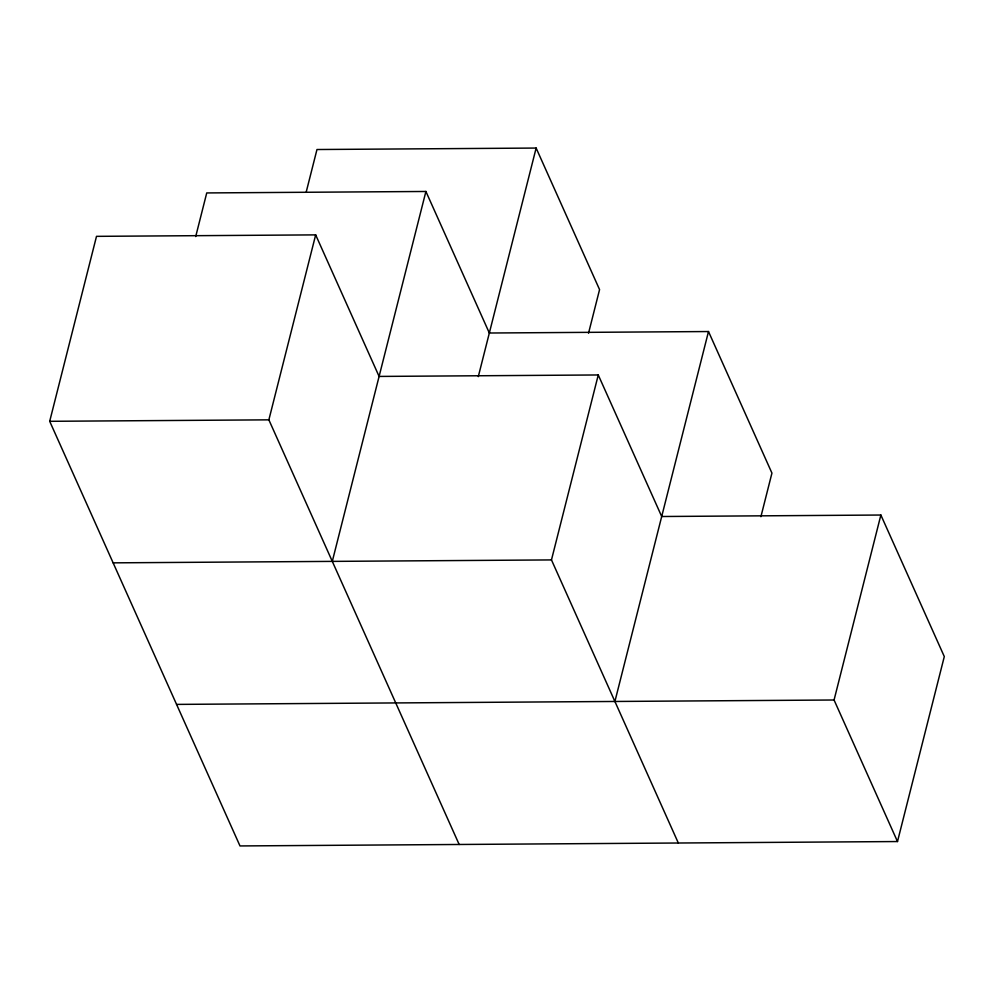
<?xml version="1.0" encoding="UTF-8"?>
<svg xmlns="http://www.w3.org/2000/svg" width="994" height="994" viewBox="0 0 994 994"><rect width="100%" height="100%" fill="white"/><g stroke="black" fill="none" stroke-linecap="round" stroke-linejoin="round"><path stroke-width="1.49" d="M49.7 421.307L96.505 236.348L315.67 234.882L379.099 376.428L598.264 374.962L661.706 516.507L880.87 515.029L944.3 656.574L897.495 841.545L240.001 845.944L49.7 421.307L268.865 419.841L459.166 844.478M195.706 236.547L206.74 192.935L425.904 191.469L489.334 333.015L708.498 331.536L771.94 473.094L760.907 516.694M306.314 191.631L316.974 149.522L536.139 148.056L599.568 289.602L588.535 333.201M268.865 419.841L315.67 234.882M332.294 561.386L425.904 191.469M478.3 376.614L536.139 148.056M678.33 843.011L551.471 559.92L598.264 374.962M614.901 701.466L708.498 331.536M897.495 841.545L834.065 700L880.87 515.029M113.13 562.852L551.471 559.92M176.572 704.398L834.065 700"/></g></svg>
